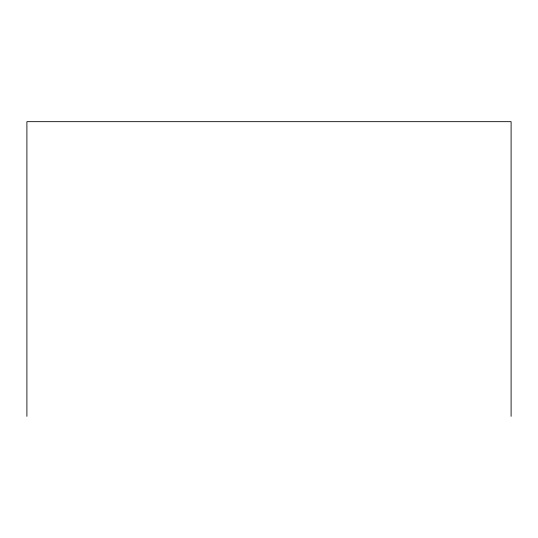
<?xml version="1.0" encoding="UTF-8"?>
<svg xmlns="http://www.w3.org/2000/svg" width="538" height="538" viewBox="0 0 538 538"><rect width="100%" height="100%" fill="white"/><g stroke="black" fill="none" stroke-linecap="round" stroke-linejoin="round"><path stroke-width="0.81" d="M511.1 416.331L511.1 121.669L26.9 121.669L26.9 416.331"/></g></svg>
